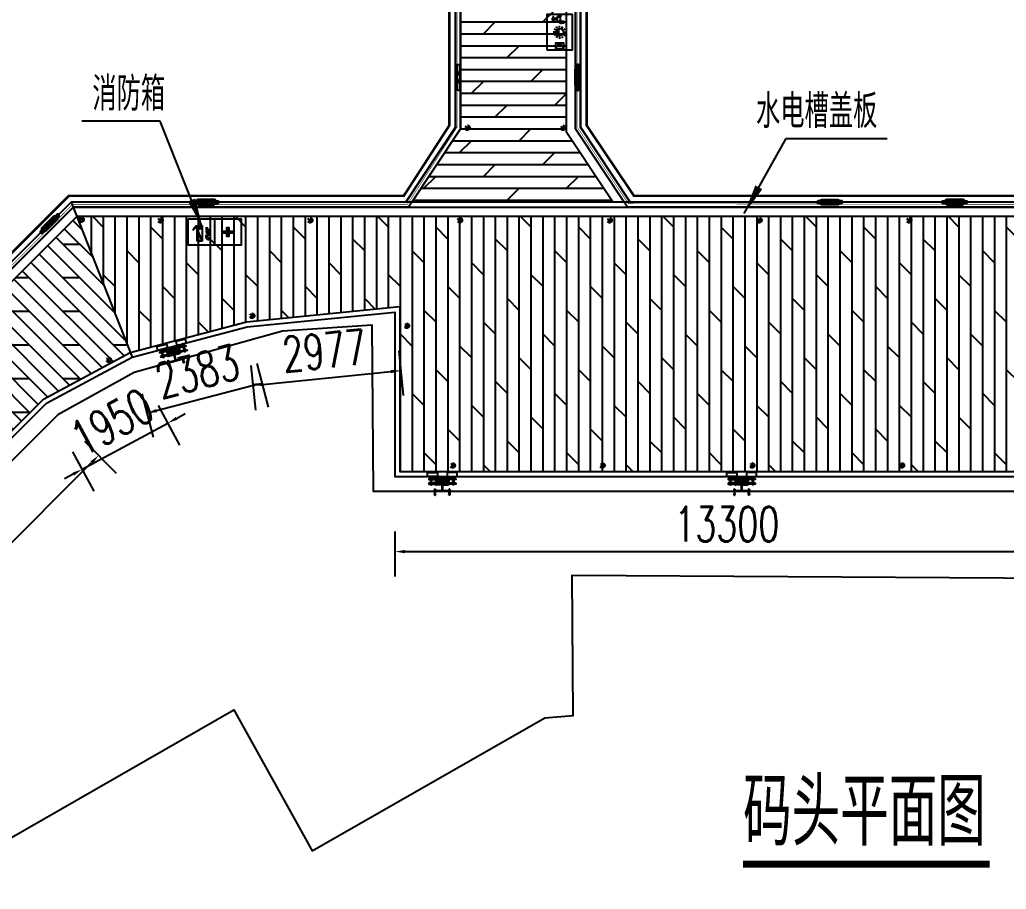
# Model space of a CAD drawing. Extents: x -89702 to 926017, y -610001 to -56924.
# Drawn here: x 41960 to 61728, y -328931 to -311499 of the extents above; entities that cross this region are included whole.
import ezdxf

# ---------------------------------------------------------------- set-up
doc = ezdxf.new("R2010")
doc.units = 0
doc.header["$LTSCALE"] = 10
doc.header["$MEASUREMENT"] = 0
doc.linetypes.add('ACAD_ISO14W100', pattern=[24, 12, -3, 0, -3, 0, -3, 0, -3])
doc.linetypes.add('CENTER', pattern=[2, 1.25, -0.25, 0.25, -0.25])
for name, color, linetype in [('CEN', 1, 'CENTER'), ('DIM_LEAD', 3, 'Continuous'), ('DIM_SYMB', 3, 'Continuous'), ('PUB_DIM', 3, 'Continuous'), ('PUB_TEXT', 7, 'Continuous'), ('STAIR', 2, 'Continuous'), ('W- bollard系船栓', 4, 'Continuous'), ('W-_ANTICOLLISION防撞措施', 6, 'Continuous'), ('W-ALUMINUM_FRAME铝架', 30, 'Continuous'), ('W-FLOAT_BOWL浮筒', 253, 'Continuous'), ('W-MOUNTING固定方式', 5, 'Continuous'), ('W-PLASTIC_RAILINGS塑木栏杆', 6, 'Continuous'), ('W-STEEL_FRAME钢架', 3, 'Continuous'), ('W-WOOD_FLOOR木地板', 30, 'Continuous')]:
    doc.layers.add(name, color=color, linetype=linetype)
doc.styles.add('_TCH_DIM', font='SIMPLEX', dxfattribs={"bigfont": 'GBCBIG'})
doc.styles.get("Standard").update_dxf_attribs({"font": 'gbenor.shx', "bigfont": 'gbcbig.shx'})
doc.styles.add('STANDARD_T3', font='simplex.shx', dxfattribs={"width": 0.7, "bigfont": 'gbcbig.shx'})
doc.dimstyles.new('W&&200', dxfattribs={"dimtxt": 700, "dimasz": 200, "dimexe": 500, "dimexo": 600, "dimgap": 200, "dimtad": 1, "dimdec": 0, "dimzin": 0, "dimdsep": 46, "dimtxsty": 'STANDARD_T3', "dimcen": 0.09, "dimclrd": 1, "dimclre": 1, "dimclrt": 7, "dimazin": 2, "dimtfac": 1, "dimtdec": 0, "dimtix": 1, "dimtmove": 2, "dimatfit": 3, "dimfxl": 0, "dimtolj": 1, "dimtzin": 0, "dimarcsym": 0})
pattern_1 = [(315, (-2455400.198, 1604377.926), (5.612660076, 5.612660076), []), (45, (-2455400.198, 1604377.926), (-5.612660076, 5.612660076), [])]
pattern_2 = [(315, (-2455400.198, 1604287.926), (5.612660076, 5.612660076), []), (45, (-2455400.198, 1604287.926), (-5.612660076, 5.612660076), [])]

# ---------------------------------------------------------------- blocks, each defined once
blk = doc.blocks.new('HW200a')
at = {"layer": 'W-STEEL_FRAME钢架'}
blk.add_lwpolyline([(-1440883, 1205965), (-1440803, 1205965), (-1440803, 1205953), (-1441003, 1205953), (-1441003, 1205965), (-1440923, 1205965, 0.414214), (-1440907, 1205981), (-1440907, 1206125, 0.414214), (-1440923, 1206141), (-1441003, 1206141), (-1441003, 1206153), (-1440803, 1206153), (-1440803, 1206141), (-1440883, 1206141, 0.414214), (-1440899, 1206125), (-1440899, 1205981, 0.414214)], format="xyb", close=True, dxfattribs=at)
blk = doc.blocks.new('NY-M12')
for p, q in [((-1, 0), (0, -2)), ((0, 0), (1, -2))]:
    blk.add_line(p, q)
blk.add_lwpolyline([(11, 0), (-11, 0), (-11, -2), (11, -2)], close=True)
blk = doc.blocks.new('$matou$00000104')
for p, q in [((-61, 6, 0), (-62, 5, 0)), ((-62, -5, 0), (-62, 5, 0)), ((-61, 6, 0), (-57, 5, 0)), ((-61, -6, 0), (-61, 6, 0)), ((-57, 7, 0), (-57, 5, 0)), ((-40, 7, 0), (-54, 9, 0)), ((-47, 1, 0), (-52, 1, 0)), ((-46, 0, 0), (-46, 0, 0)), ((-39, 6, 0), (-40, 7, 0)), ((-40, 5, 0), (-40, 7, 0)), ((-39, 5, 0), (-40, 5, 0)), ((-39, -6, 0), (-39, 6, 0)), ((-37, 7, 0), (-38, 7, 0)), ((-36, -6, 0), (-36, 6, 0)), ((-36, 6, 0), (19, 6, 0)), ((19, 6, 0), (19, 6, 0)), ((19, 6, 0), (19, 6, 0)), ((19, -5, 0), (19, 6, 0)), ((20, 5, 0), (19, 6, 0)), ((19, -6, 0), (19, 6, 0)), ((19, -5, 0), (20, 5, 0)), ((21, 6, 0), (20, 5, 0)), ((20, -4, 0), (21, 4, 0)), ((21, 6, 0), (21, 6, 0)), ((22, 5, 0), (21, 6, 0)), ((21, -5, 0), (22, 5, 0)), ((23, 6, 0), (22, 5, 0)), ((22, -4, 0), (23, 4, 0)), ((23, 6, 0), (23, 6, 0)), ((24, 5, 0), (23, 6, 0)), ((23, -5, 0), (24, 5, 0)), ((25, 6, 0), (24, 5, 0)), ((24, -4, 0), (25, 4, 0)), ((26, 5, 0), (25, 6, 0)), ((25, 6, 0), (25, 6, 0)), ((25, -5, 0), (26, 5, 0)), ((27, 6, 0), (26, 5, 0)), ((26, -4, 0), (26, 4, 0)), ((27, 6, 0), (27, 6, 0)), ((27, 5, 0), (27, 6, 0)), ((27, -5, 0), (28, 5, 0)), ((29, 6, 0), (28, 6, 0)), ((28, 6, 0), (28, 5, 0)), ((28, -5, 0), (29, 5, 0)), ((28, -4, 0), (28, 4, 0)), ((29, 5, 0), (29, 6, 0)), ((30, 6, 0), (30, 6, 0)), ((30, 6, 0), (30, 5, 0)), ((31, 5, 0), (30, 6, 0)), ((30, -5, 0), (31, 5, 0)), ((30, -4, 0), (30, 4, 0)), ((32, 6, 0), (31, 5, 0)), ((31, -4, 0), (32, 4, 0)), ((32, 6, 0), (32, 6, 0)), ((33, 5, 0), (32, 6, 0)), ((32, -5, 0), (33, 5, 0)), ((34, 6, 0), (33, 5, 0)), ((33, -4, 0), (34, 4, 0)), ((34, 6, 0), (34, 6, 0)), ((35, 5, 0), (34, 6, 0)), ((34, -5, 0), (35, 5, 0)), ((36, 6, 0), (35, 5, 0)), ((35, -4, 0), (36, 4, 0)), ((36, 15, 0), (40, 15, 0)), ((36, -15, 0), (36, 15, 0)), ((36, 6, 0), (36, 6, 0)), ((36, 5, 0), (36, 6, 0)), ((36, -5, 0), (37, 5, 0)), ((37, 6, 0), (37, 5, 0)), ((38, 6, 0), (37, 6, 0)), ((37, -4, 0), (37, 4, 0)), ((38, 5, 0), (38, 6, 0)), ((38, -5, 0), (38, 5, 0)), ((39, 6, 0), (39, 6, 0)), ((39, 6, 0), (39, 5, 0)), ((40, 5, 0), (39, 6, 0)), ((39, -4, 0), (39, 4, 0)), ((39, -5, 0), (40, 3, 0)), ((40, 15, 0), (40, -15, 0)), ((48, 10, 0), (42, 10, 0)), ((42, -10, 0), (42, 10, 0)), ((48, 5, 0), (42, 5, 0)), ((48, 10, 0), (49, 9, 0)), ((49, -9, 0), (49, 9, 0)), ((50, 6, 0), (49, 5, 0)), ((49, -4, 0), (50, 4, 0)), ((51, 5, 0), (50, 6, 0)), ((50, 6, 0), (50, 6, 0)), ((50, -5, 0), (51, 5, 0)), ((52, 6, 0), (51, 5, 0)), ((51, -4, 0), (52, 4, 0)), ((52, 6, 0), (52, 6, 0)), ((53, 5, 0), (52, 6, 0)), ((52, -5, 0), (53, 5, 0)), ((54, 6, 0), (53, 5, 0)), ((53, -4, 0), (53, 4, 0)), ((54, 5, 0), (54, 6, 0)), ((54, 6, 0), (54, 6, 0)), ((54, -5, 0), (55, 5, 0)), ((56, 6, 0), (55, 6, 0)), ((55, 6, 0), (55, 5, 0)), ((55, -5, 0), (56, 5, 0)), ((55, -4, 0), (55, 4, 0)), ((57, 6, 0), (56, 5, 0)), ((56, 5, 0), (56, 6, 0)), ((58, 5, 0), (57, 6, 0)), ((57, 6, 0), (57, 6, 0)), ((57, -5, 0), (58, 5, 0)), ((57, -4, 0), (57, 4, 0)), ((59, 5, 0), (58, 5, 0)), ((58, -6, 0), (58, 0, 0)), ((59, 5, 0), (59, 5, 0)), ((59, -5, 0), (59, 5, 0)), ((-61, -6, 0), (-62, -5, 0)), ((-61, -6, 0), (-57, -5, 0)), ((-57, -7, 0), (-57, -5, 0)), ((-40, -7, 0), (-54, -9, 0)), ((-47, -1, 0), (-52, -1, 0)), ((-39, -5, 0), (-40, -5, 0)), ((-40, -5, 0), (-40, -7, 0)), ((-39, -6, 0), (-40, -7, 0)), ((-37, -7, 0), (-38, -7, 0)), ((18, -6, 0), (-36, -6, 0)), ((19, -6, 0), (18, -6, 0)), ((19, -5, 0), (19, -6, 0)), ((21, -5, 0), (20, -6, 0)), ((20, -6, 0), (20, -5, 0)), ((20, -6, 0), (20, -6, 0)), ((22, -6, 0), (21, -5, 0)), ((23, -5, 0), (22, -6, 0)), ((22, -6, 0), (22, -6, 0)), ((24, -6, 0), (23, -5, 0)), ((25, -5, 0), (24, -6, 0)), ((24, -6, 0), (24, -6, 0)), ((26, -6, 0), (25, -5, 0)), ((26, -5, 0), (26, -6, 0)), ((26, -6, 0), (26, -6, 0)), ((27, -6, 0), (27, -5, 0)), ((28, -6, 0), (27, -6, 0)), ((28, -5, 0), (28, -6, 0)), ((30, -5, 0), (29, -6, 0)), ((29, -6, 0), (29, -5, 0)), ((29, -6, 0), (29, -6, 0)), ((31, -6, 0), (30, -5, 0)), ((32, -5, 0), (31, -6, 0)), ((31, -6, 0), (31, -6, 0)), ((33, -6, 0), (32, -5, 0)), ((34, -5, 0), (33, -6, 0)), ((33, -6, 0), (33, -6, 0)), ((35, -6, 0), (34, -5, 0)), ((36, -5, 0), (35, -6, 0)), ((35, -6, 0), (35, -6, 0)), ((37, -6, 0), (36, -5, 0)), ((40, -15, 0), (36, -15, 0)), ((37, -5, 0), (37, -6, 0)), ((37, -6, 0), (37, -6, 0)), ((38, -6, 0), (38, -5, 0)), ((39, -6, 0), (38, -6, 0)), ((39, -5, 0), (39, -6, 0)), ((40, -6, 0), (40, -5, 0)), ((48, -5, 0), (42, -5, 0)), ((48, -10, 0), (42, -10, 0)), ((48, -10, 0), (49, -9, 0)), ((50, -5, 0), (49, -6, 0)), ((51, -6, 0), (50, -5, 0)), ((52, -5, 0), (51, -6, 0)), ((51, -6, 0), (51, -6, 0)), ((53, -6, 0), (52, -5, 0)), ((53, -5, 0), (53, -6, 0)), ((53, -6, 0), (53, -6, 0)), ((54, -6, 0), (54, -5, 0)), ((55, -6, 0), (54, -6, 0)), ((55, -5, 0), (55, -6, 0)), ((56, -6, 0), (56, -5, 0)), ((57, -5, 0), (56, -6, 0)), ((56, -6, 0), (56, -6, 0)), ((58, -6, 0), (57, -5, 0)), ((58, -6, 0), (59, -5, 0))]:
    blk.add_line(p, q)
at = {"extrusion": (0, 0, -1)}
for centre, major_axis, start_param, end_param in [((-54, 7, 0), (-1.71, 1.71), 5.497787, 7.253749), ((-52, 5, 0), (-3.21, 3.21), 3.926991, 5.497787), ((-54, 6, 0), (-0.445, 0.445), 4.712389, 10.995574), ((-47, 0, 0), (0.343, 0.343), -0.785398, 0.785398), ((-47, 0, 0), (0.343, 0.343), -0.785398, 0.785398), ((-38, 6, 0), (0.343, 0.343), 3.926991, 5.497787), ((-37, 6, 0), (0.343, 0.343), -0.785398, 0.785398), ((20, 5, 0), (0.129, 0.129), 1.308997, 3.403392), ((22, 5, 0), (0.129, 0.129), 1.308997, 3.403392), ((24, 5, 0), (0.129, 0.129), 1.308997, 3.403392), ((26, 5, 0), (-0.129, 0.129), 2.879793, 4.974188), ((28, 5, 0), (-0.129, 0.129), 2.879793, 4.974188), ((29, 5, 0), (0.129, 0.129), 1.308997, 3.403392), ((31, 5, 0), (0.129, 0.129), 1.308997, 3.403392), ((33, 5, 0), (-0.129, 0.129), 2.879793, 4.974188), ((35, 5, 0), (-0.129, 0.129), 2.879793, 4.974188), ((37, 5, 0), (-0.129, 0.129), 2.879793, 4.974188), ((38, 5, 0), (-0.129, 0.129), 2.879793, 4.974188), ((45, 8, 0), (-2.94, 2.94), 1.732823, 2.979566), ((31, 0, 0), (12.8, 12.8), 0.489975, 1.080822), ((51, 5, 0), (0.129, 0.129), 1.308997, 3.403392), ((53, 5, 0), (-0.129, 0.129), 2.879793, 4.974188), ((55, 5, 0), (-0.129, 0.129), 2.879793, 4.974188), ((56, 5, 0), (-0.129, 0.129), 2.879793, 4.974188), ((58, 5, 0), (0.129, 0.129), 1.308997, 3.403392), ((-52, -5, 0), (-3.21, 3.21), 5.497787, 7.068583), ((-54, -7, 0), (1.71, 1.71), 2.171029, 3.926991), ((-54, -6, 0), (0.445, 0.445), 3.141593, 9.424778), ((-47, 0, 0), (-0.343, 0.343), 2.356194, 3.926991), ((-38, -6, 0), (0.343, 0.343), 2.356194, 3.926991), ((-37, -6, 0), (-0.343, 0.343), 2.356194, 3.926991), ((19, -5, 0), (-0.129, 0.129), 6.021386, 8.115781), ((21, -5, 0), (0.129, 0.129), 4.45059, 6.544985), ((23, -5, 0), (0.129, 0.129), 4.45059, 6.544985), ((25, -5, 0), (-0.129, 0.129), 6.021386, 8.115781), ((27, -5, 0), (-0.129, 0.129), 6.021386, 8.115781), ((28, -5, 0), (-0.129, 0.129), 6.021386, 8.115781), ((30, -5, 0), (0.129, 0.129), 4.45059, 6.544985), ((32, -5, 0), (0.129, 0.129), 4.45059, 6.544985), ((34, -5, 0), (-0.129, 0.129), 6.021386, 8.115781), ((36, -5, 0), (-0.129, 0.129), 6.021386, 8.115781), ((38, -5, 0), (-0.129, 0.129), 6.021386, 8.115781), ((39, -5, 0), (0.129, 0.129), 4.45059, 6.544985), ((45, -8, 0), (2.94, 2.94), 0.162027, 1.40877), ((50, -5, 0), (0.129, 0.129), 4.45059, 6.544985), ((52, -5, 0), (0.129, 0.129), 4.45059, 6.544985), ((54, -5, 0), (-0.129, 0.129), 6.021386, 8.115781), ((55, -5, 0), (-0.129, 0.129), 6.021386, 8.115781), ((57, -5, 0), (0.129, 0.129), 4.45059, 6.544985)]:
    blk.add_ellipse(centre, major_axis=major_axis, ratio=1, start_param=start_param, end_param=end_param, dxfattribs=at)
for centre in [(-50, 5, 0), (-50, -5, 0)]:
    blk.add_ellipse(centre, major_axis=(0.445, 0.445), ratio=1, dxfattribs=at)
at = {"layer": 'CEN'}
blk.add_line((-66, 0, 0), (66, 0, 0), dxfattribs=at)
at = {"extrusion": (0, 0, -1), "xscale": 1.01056896011507, "yscale": 1.01056896011507, "zscale": -1.010568960117647, "rotation": 90.00000229450367}
blk.add_blockref('NY-M12', (-42, 0, 0), dxfattribs=at)
blk = doc.blocks.new('A$C73597c6a')
h = blk.add_hatch()
h.set_pattern_fill('ANSI37', color=256, scale=5, angle=-90)
h.set_pattern_definition(pattern_1)
h.paths.add_polyline_path([(190, 358, 0.414214), (185, 353), (185, 338), (250, 338), (250, 344), (280, 344), (280, 353, 0.414214), (275, 358)])
h.paths.add_polyline_path([(275, 298, 0.414214), (280, 303), (280, 310), (250, 310), (250, 317), (185, 317), (185, 303, 0.414214), (190, 298)])
h = blk.add_hatch()
h.set_pattern_fill('ANSI37', color=256, scale=5, angle=-90)
h.set_pattern_definition(pattern_2)
h.paths.add_polyline_path([(190, 268, 0.414214), (185, 263), (185, 248), (250, 248), (250, 254), (280, 254), (280, 263, 0.414214), (275, 268)])
h.paths.add_polyline_path([(275, 208, 0.414214), (280, 213), (280, 220), (250, 220), (250, 227), (185, 227), (185, 213, 0.414214), (190, 208)])
h = blk.add_hatch()
h.set_pattern_fill('ANSI37', color=256, scale=5, angle=-90)
h.set_pattern_definition(pattern_1)
h.paths.add_polyline_path([(319, 358, 0.414214), (314, 353), (314, 344), (344, 344), (344, 338), (409, 338), (409, 353, 0.414214), (404, 358)])
h.paths.add_polyline_path([(404, 298, 0.414214), (409, 303), (409, 317), (344, 317), (344, 310), (314, 310), (314, 303, 0.414214), (319, 298)])
h = blk.add_hatch()
h.set_pattern_fill('ANSI37', color=256, scale=5, angle=-90)
h.set_pattern_definition(pattern_2)
h.paths.add_polyline_path([(319, 268, 0.414214), (314, 263), (314, 254), (344, 254), (344, 248), (409, 248), (409, 263, 0.414214), (404, 268)])
h.paths.add_polyline_path([(404, 208, 0.414214), (409, 213), (409, 227), (344, 227), (344, 220), (314, 220), (314, 213, 0.414214), (319, 208)])
for p, q in [((65, 336), (49, 336)), ((65, 319), (49, 319)), ((65, 246), (49, 246)), ((65, 229), (49, 229)), ((80, 336), (96, 336)), ((80, 319), (96, 319)), ((80, 246), (96, 246)), ((80, 229), (96, 229)), ((514, 336), (498, 336)), ((514, 319), (498, 319)), ((514, 246), (498, 246)), ((514, 229), (498, 229)), ((529, 336), (544, 336)), ((529, 319), (544, 319)), ((529, 246), (544, 246)), ((529, 229), (544, 229))]:
    blk.add_line(p, q)
for points in [[(200, 454), (200, 377), (0, 377), (0, 454)], [(394, 454), (394, 377), (594, 377), (594, 454)], [(25, 338), (25, 316), (255, 316), (255, 338)], [(25, 248), (25, 226), (255, 226), (255, 248)], [(64, 310), (51, 310), (49, 311), (49, 344), (51, 345), (64, 345), (65, 344), (65, 311)], [(64, 220), (51, 220), (49, 221), (49, 254), (51, 255), (64, 255), (65, 254), (65, 221)], [(65, 377), (65, 212), (80, 212), (80, 377)], [(81, 310), (94, 310), (96, 311), (96, 344), (94, 345), (81, 345), (80, 344), (80, 311)], [(81, 220), (94, 220), (96, 221), (96, 254), (94, 255), (81, 255), (80, 254), (80, 221)], [(165, 377), (165, 212), (180, 212), (180, 377)], [(250, 338), (250, 317), (185, 317), (185, 338)], [(250, 248), (250, 227), (185, 227), (185, 248)], [(280, 344), (280, 310), (250, 310), (250, 344)], [(280, 254), (280, 220), (250, 220), (250, 254)], [(314, 344), (314, 310), (344, 310), (344, 344)], [(314, 254), (314, 220), (344, 220), (344, 254)], [(569, 338), (569, 316), (339, 316), (339, 338)], [(569, 248), (569, 226), (339, 226), (339, 248)], [(344, 338), (344, 317), (409, 317), (409, 338)], [(344, 248), (344, 227), (409, 227), (409, 248)], [(429, 377), (429, 212), (414, 212), (414, 377)], [(512, 310), (500, 310), (498, 311), (498, 344), (500, 345), (512, 345), (514, 344), (514, 311)], [(512, 220), (500, 220), (498, 221), (498, 254), (500, 255), (512, 255), (514, 254), (514, 221)], [(529, 377), (529, 212), (514, 212), (514, 377)], [(530, 310), (543, 310), (544, 311), (544, 344), (543, 345), (530, 345), (529, 344), (529, 311)], [(530, 220), (543, 220), (544, 221), (544, 254), (543, 255), (530, 255), (529, 254), (529, 221)], [(471, 85), (471, 75), (121, 75), (121, 85)]]:
    blk.add_lwpolyline(points, close=True)
for points in [[(280, 353), (280, 303, -0.414214), (275, 298), (190, 298, -0.414214), (185, 303), (185, 353, -0.414214), (190, 358), (275, 358, -0.414214)], [(280, 263), (280, 213, -0.414214), (275, 208), (190, 208, -0.414214), (185, 213), (185, 263, -0.414214), (190, 268), (275, 268, -0.414214)], [(314, 353), (314, 303, 0.414214), (319, 298), (404, 298, 0.414214), (409, 303), (409, 353, 0.414214), (404, 358), (319, 358, 0.414214)], [(314, 263), (314, 213, 0.414214), (319, 208), (404, 208, 0.414214), (409, 213), (409, 263, 0.414214), (404, 268), (319, 268, 0.414214)]]:
    blk.add_lwpolyline(points, format="xyb", close=True)
for centre, radius, start, end in [((57, 341), 7.29, 143.1301, 216.8699), ((76, 327), 27, 161.0662, 198.9338), ((57, 314), 7.29, 143.1301, 216.8699), ((57, 251), 7.29, 143.1301, 216.8699), ((76, 237), 27, 161.0662, 198.9338), ((57, 224), 7.29, 143.1301, 216.8699), ((58, 341), 7.29, 323.1301, 36.8699), ((38, 327), 27, 341.0662, 18.9338), ((58, 314), 7.29, 323.1301, 36.8699), ((58, 251), 7.29, 323.1301, 36.8699), ((38, 237), 27, 341.0662, 18.9338), ((58, 224), 7.29, 323.1301, 36.8699), ((87, 341), 7.29, 143.1301, 216.8699), ((107, 327), 27, 161.0662, 198.9338), ((87, 314), 7.29, 143.1301, 216.8699), ((87, 251), 7.29, 143.1301, 216.8699), ((107, 237), 27, 161.0662, 198.9338), ((87, 224), 7.29, 143.1301, 216.8699), ((88, 341), 7.29, 323.1301, 36.8699), ((69, 327), 27, 341.0662, 18.9338), ((88, 314), 7.29, 323.1301, 36.8699), ((88, 251), 7.29, 323.1301, 36.8699), ((69, 237), 27, 341.0662, 18.9338), ((88, 224), 7.29, 323.1301, 36.8699), ((505, 341), 7.29, 143.1301, 216.8699), ((525, 327), 27, 161.0662, 198.9338), ((505, 314), 7.29, 143.1301, 216.8699), ((505, 251), 7.29, 143.1301, 216.8699), ((525, 237), 27, 161.0662, 198.9338), ((505, 224), 7.29, 143.1301, 216.8699), ((506, 341), 7.29, 323.1301, 36.8699), ((487, 327), 27, 341.0662, 18.9338), ((506, 314), 7.29, 323.1301, 36.8699), ((506, 251), 7.29, 323.1301, 36.8699), ((487, 237), 27, 341.0662, 18.9338), ((506, 224), 7.29, 323.1301, 36.8699), ((536, 341), 7.29, 143.1301, 216.8699), ((556, 327), 27, 161.0662, 198.9338), ((536, 314), 7.29, 143.1301, 216.8699), ((536, 251), 7.29, 143.1301, 216.8699), ((556, 237), 27, 161.0662, 198.9338), ((536, 224), 7.29, 143.1301, 216.8699), ((537, 341), 7.29, 323.1301, 36.8699), ((517, 327), 27, 341.0662, 18.9338), ((537, 314), 7.29, 323.1301, 36.8699), ((537, 251), 7.29, 323.1301, 36.8699), ((517, 237), 27, 341.0662, 18.9338), ((537, 224), 7.29, 323.1301, 36.8699)]:
    blk.add_arc(centre, radius, start, end)
at = {"yscale": -1, "rotation": 89.99999999999999}
blk.add_blockref('$matou$00000104', (151, 66, 0), dxfattribs=at)
at = {"rotation": 89.99999999999999}
blk.add_blockref('$matou$00000104', (441, 66, 0), dxfattribs=at)
at = {"layer": 'W-STEEL_FRAME钢架', "rotation": 180}
blk.add_blockref('HW200a', (-1440607, 1206238), dxfattribs=at)
blk = doc.blocks.new('A$C6f7a73f6')
blk.add_hatch(color=3).paths.add_polyline_path([(485, 384), (635, 384, 1)])
at = {"color": 5}
for p, q in [((228, 434), (240, 434)), ((228, 408), (240, 408)), ((293, 399), (305, 399)), ((228, 363), (240, 363)), ((228, 337), (240, 337)), ((293, 372), (305, 372))]:
    blk.add_line(p, q, dxfattribs=at)
at = {"color": 0, "linetype": 'ByBlock'}
blk.add_lwpolyline([(200, 634), (920, 634), (920, 134), (200, 134)], close=True, dxfattribs=at)
blk.add_lwpolyline([(200, 459), (350, 459), (350, 309), (200, 309)], close=True)
at = {"color": 6}
for points in [[(478, 432), (450, 450)], [(512, 466), (494, 496)], [(561, 480), (560, 516)], [(606, 468), (624, 496)], [(643, 430), (674, 448)], [(466, 384), (430, 386)], [(477, 338), (446, 320)], [(514, 304), (496, 272)], [(559, 288), (560, 256)], [(608, 302), (626, 272)], [(642, 336), (674, 318)], [(654, 384), (690, 386)]]:
    blk.add_lwpolyline(points, dxfattribs=at)
at = {"color": 7, "true_color": 0xffffff}
for points in [[(779, 406), (755, 384), (744, 359), (741, 347)], [(778, 503), (777, 511), (817, 525)], [(778, 503), (871, 504), (875, 512), (834, 522)], [(779, 406), (794, 419), (797, 435)], [(846, 441), (805, 439), (797, 435)], [(797, 435), (854, 438)], [(798, 431), (854, 434)], [(817, 440), (817, 456), (805, 456)], [(805, 439), (805, 456)], [(812, 468), (809, 456)], [(809, 456), (841, 457)], [(815, 489), (811, 484), (812, 476)], [(812, 476), (840, 478)], [(812, 468), (840, 470), (841, 457)], [(817, 529), (814, 505)], [(815, 489), (836, 486), (840, 482)], [(816, 468), (816, 477)], [(839, 502), (833, 530), (817, 529)], [(837, 453), (817, 456)], [(819, 501), (819, 489)], [(819, 489), (820, 477)], [(832, 485), (832, 477)], [(835, 502), (836, 486)], [(836, 469), (836, 478)], [(845, 454), (841, 457), (837, 453)], [(837, 453), (838, 441)], [(840, 478), (840, 482)], [(846, 441), (845, 454)], [(846, 441), (854, 438)], [(855, 418), (854, 438)], [(855, 418), (860, 406), (872, 402)], [(872, 402), (880, 403)], [(892, 411), (891, 358), (878, 358)], [(880, 411), (881, 394)], [(892, 411), (880, 411)], [(892, 403), (913, 404)], [(896, 403), (898, 367)], [(897, 399), (917, 400)], [(913, 404), (915, 364)], [(917, 400), (918, 368)], [(777, 349), (741, 347)], [(741, 335), (741, 339), (741, 347)], [(742, 319), (742, 323), (742, 331)], [(743, 302), (743, 307), (742, 315)], [(744, 290), (743, 294), (747, 299)], [(744, 290), (743, 298)], [(746, 335), (745, 339), (745, 347)], [(746, 319), (746, 323), (746, 331)], [(747, 303), (747, 307), (747, 315)], [(748, 290), (749, 347)], [(750, 335), (749, 339), (749, 347)], [(750, 319), (750, 323), (750, 331)], [(751, 303), (751, 307), (751, 315)], [(752, 291), (751, 299)], [(752, 291), (752, 295), (755, 299)], [(754, 335), (753, 339), (753, 348)], [(754, 319), (754, 323), (754, 331)], [(755, 303), (755, 307), (755, 315)], [(756, 291), (757, 348)], [(758, 340), (757, 344), (757, 348)], [(759, 319), (758, 323), (758, 336)], [(759, 303), (759, 307), (759, 315)], [(760, 291), (760, 299)], [(760, 291), (760, 299)], [(762, 340), (761, 344), (761, 348)], [(762, 324), (762, 328), (762, 336)], [(763, 303), (763, 308), (763, 320)], [(764, 291), (765, 348)], [(766, 340), (765, 344), (765, 348)], [(766, 324), (766, 328), (766, 336)], [(767, 308), (767, 312), (767, 320)], [(768, 291), (768, 296), (767, 304)], [(768, 291), (768, 296), (768, 300), (771, 304)], [(770, 340), (769, 344), (769, 348)], [(770, 324), (770, 328), (770, 336)], [(771, 308), (771, 312), (771, 320)], [(772, 292), (773, 349)], [(774, 340), (774, 345), (773, 349)], [(775, 324), (774, 328), (774, 336)], [(775, 308), (775, 312), (775, 320)], [(776, 292), (776, 296), (776, 304)], [(792, 374), (780, 369), (777, 357)], [(777, 357), (777, 349)], [(792, 374), (825, 367), (861, 373)], [(878, 358), (874, 370), (861, 373)], [(881, 394), (882, 374), (878, 358)], [(881, 394), (893, 395)], [(882, 374), (894, 375)], [(890, 366), (915, 364)], [(898, 371), (918, 368)]]:
    blk.add_lwpolyline(points, dxfattribs=at)
at = {"color": 5}
for centre, radius in [((311, 385), 31), ((325, 385), 6)]:
    blk.add_circle(centre, radius, dxfattribs=at)
at = {"color": 6}
blk.add_circle((560, 384), 75, dxfattribs=at)
at = {"color": 5}
for centre, start, end in [((234, 434), 0, 180), ((234, 408), 180, 0), ((299, 399), 0, 180), ((234, 363), 0, 180), ((234, 337), 180, 0), ((299, 372), 180, 0)]:
    blk.add_arc(centre, 6, start, end, dxfattribs=at)
blk = doc.blocks.new('$matou$00000081')
at = {"elevation": 0}
for points in [[(115.4, -12.5, 1.151757), (115.4, 12.5), (-115.4, 12.5, 1.151757), (-115.4, -12.5), (115.4, -12.5)], [(-96.2, 12.5, -0.182727), (-79.9, 27.6), (80.9, 27.6, -0.182727), (97.2, 12.5)], [(97.2, -12.5, -0.182727), (80.9, -27.6), (-79.9, -27.6, -0.182727), (-96.2, -12.5, -0.127039)]]:
    blk.add_lwpolyline(points, format="xyb", dxfattribs=at)
for centre, radius in [((-39.5, 0, 0), 10.9), ((-39.5, 0, 0), 7.27), ((40.5, 0, 0), 10.9), ((40.5, 0, 0), 7.27)]:
    blk.add_circle(centre, radius)
blk = doc.blocks.new('ZFQ')
at = {"layer": 'W-WOOD_FLOOR木地板'}
h = blk.add_hatch(dxfattribs=at)
h.set_pattern_fill('DOLMIT', color=256, scale=300)
h.set_pattern_definition([(0, (-1737049.58, -2606807.6), (0, 238.122618), []), (45, (-1737049.6, -2606807.6), (-476.24491, 476.24491), [336.75638, -673.512])])
h.paths.add_polyline_path([(965, 11900), (-1150, 11900), (-1150, 1470), (-2130, 0), (1907, 0), (965, 1414)])
at = {"layer": 'W-ALUMINUM_FRAME铝架', "color": 0}
for points in [[(965, 11900), (965, 1414), (1907, 0)], [(1150, 11900), (1150, 1470), (2130, 0)]]:
    blk.add_lwpolyline(points, dxfattribs=at)
at = {"layer": 'W-STEEL_FRAME钢架'}
for points in [[(-2250, 0), (-1250, 1500), (-1250, 12000), (1250, 12000), (1250, 1500), (2250, 0)], [(-2130, 0), (-1150, 1470), (-1150, 11900), (1150, 11900), (1150, 1470), (2130, 0)]]:
    blk.add_lwpolyline(points, close=True, dxfattribs=at)
at = {"layer": 'W- bollard系船栓', "xscale": 2}
for p, yscale, rotation in [((-1200, 10500, 0), -2, 89.99999999999993), ((1200, 10500, 0), 2, 90.00000000000006), ((-1200, 6500, 0), -2, 89.99999999999993), ((1200, 6500, 0), 2, 90.00000000000006), ((-1200, 2500, 0), -2, 89.99999999999993), ((1200, 2500, 0), 2, 90.00000000000006)]:
    blk.add_blockref('$matou$00000081', p, dxfattribs=dict(at, yscale=yscale, rotation=rotation))
at = {"layer": 'W-STEEL_FRAME钢架', "rotation": 90}
blk.add_blockref('A$C6f7a73f6', (1218, 2846), dxfattribs=at)
blk = doc.blocks.new('*D1313')
at = {"layer": 'Defpoints', "color": 0, "transparency": 16777216}
for p in [(42994, -302448), (50694, -303155), (42994, -315155)]:
    blk.add_point(p, dxfattribs=at)
at = {"layer": 'W-STEEL_FRAME钢架', "color": 1, "lineweight": -2, "transparency": 16777216}
for p, q in [((42994, -302848), (42994, -301948)), ((50694, -302555), (50694, -301948)), ((50494, -302448), (43194, -302448))]:
    blk.add_line(p, q, dxfattribs=at)
at = {"layer": 'W-STEEL_FRAME钢架', "color": 1, "transparency": 16777216}
for points in [[(43194, -302415), (43194, -302482), (42994, -302448)], [(50494, -302415), (50494, -302482), (50694, -302448)]]:
    blk.add_solid(points, dxfattribs=at)
at = {"layer": 'W-STEEL_FRAME钢架', "color": 7, "transparency": 16777216, "insert": (46844, -301898), "char_height": 700, "attachment_point": 5, "style": 'STANDARD_T3'}
blk.add_mtext('\\A1;7700', dxfattribs=at)
blk = doc.blocks.new('A$C9549bc64')
h = blk.add_hatch(color=256)
h.dxf.hatch_style = 1
h.paths.add_polyline_path([(184, 336), (184, 86), (284, 86)])
h = blk.add_hatch(color=256)
h.dxf.hatch_style = 1
edge = h.paths.add_edge_path()
edge.add_arc((480, 392), 108, 196.2965, 205.0439)
edge.add_arc((468, 386), 94.8, 205.0439, 214.3785)
edge.add_arc((433, 362), 52.4, 214.3785, 254.5692)
edge.add_arc((412, 285), 27.9, 18.3701, 74.5692, ccw=False)
edge.add_arc((409, 284), 30.5, -13.9571, 18.3701, ccw=False)
edge.add_arc((424, 281), 15.7, 300.4508, 346.0429, ccw=False)
edge.add_arc((420, 286), 22.4, 267.3708, 300.4508, ccw=False)
edge.add_arc((421, 296), 32, 239.8196, 267.3708, ccw=False)
edge.add_arc((436, 323), 62.7, 222.4174, 239.8196, ccw=False)
edge.add_arc((440, 326), 67.5, 205.6516, 222.4174, ccw=False)
edge.add_arc((464, 337), 94.3, 195.8057, 205.6516, ccw=False)
edge.add_arc((487, 344), 119, 187.03, 195.8057, ccw=False)
edge.add_arc((411, 335), 41.8, 167.9085, 187.03, ccw=False)
edge.add_arc((450, 326), 81.4, 154.2372, 167.9085, ccw=False)
edge = h.paths.add_edge_path()
edge.add_arc((485, 328), 120, 200.7545, 208.5371)
edge.add_arc((430, 299), 57.4, 208.5371, 219.7756)
edge.add_arc((534, 385), 192, 219.7756, 225.0173)
edge.add_arc((472, 323), 105, 225.0173, 232.1063)
edge.add_arc((422, 259), 23.7, 232.1063, 271.1094)
edge.add_arc((423, 219), 16.8, 44.3519, 91.1094, ccw=False)
edge.add_arc((421, 217), 19.2, 22.6325, 44.3519, ccw=False)
edge.add_arc((425, 218), 15.1, -1.9435, 22.6325, ccw=False)
edge.add_arc((430, 218), 10.2, 330.8057, 358.0565, ccw=False)
edge.add_arc((417, 225), 24.9, 313.4434, 330.8057, ccw=False)
edge.add_arc((422, 221), 18.4, 267.3708, 313.4434, ccw=False)
edge.add_arc((422, 238), 35.4, 234.5633, 267.3708, ccw=False)
edge.add_arc((423, 238), 35.7, 222.2933, 234.5633, ccw=False)
edge.add_arc((504, 312), 146, 216.228, 222.2933, ccw=False)
edge.add_arc((446, 269), 73.8, 192.6367, 216.228, ccw=False)
edge.add_arc((459, 272), 86.8, 170.9128, 192.6367, ccw=False)
edge = h.paths.add_edge_path()
edge.add_arc((486, 244), 121, 196.1194, 209.7614)
edge.add_arc((481, 242), 116, 209.7614, 223.6848)
edge.add_arc((436, 198), 53.4, 223.6848, 259.6161)
edge.add_arc((424, 132), 14.3, 6.3261, 79.6161, ccw=False)
edge.add_arc((420, 131), 18.6, -17.8938, 6.3261, ccw=False)
edge.add_arc((421, 131), 17.6, 317.1511, 342.1062, ccw=False)
edge.add_arc((418, 133), 20.8, 291.8893, 317.1511, ccw=False)
edge.add_arc((411, 151), 40.2, 273.7787, 291.8893, ccw=False)
edge.add_arc((411, 151), 40, 248.9125, 273.7787, ccw=False)
edge.add_arc((412, 153), 42.5, 224.8175, 248.9125, ccw=False)
edge.add_arc((407, 148), 35.5, 208.2935, 224.8175, ccw=False)
edge.add_arc((515, 206), 158, 200.4817, 208.2935, ccw=False)
edge.add_arc((433, 176), 70.6, 177.3708, 200.4817, ccw=False)
edge.add_arc((454, 175), 91.3, 157.0783, 177.3708, ccw=False)
h = blk.add_hatch(color=1)
h.dxf.hatch_style = 1
h.paths.add_polyline_path([(780, 285), (780, 355), (820, 355), (820, 285), (890, 285), (890, 245), (820, 245), (820, 175), (780, 175), (780, 245), (710, 245), (710, 285)])
for p, q in [((0, 530), (1061, 530)), ((530, 530), (530, 0))]:
    blk.add_line(p, q)
for points in [[(0, 530), (1063, 530), (1063, 0), (0, 0)], [(217, 401), (252, 401), (252, 336), (217, 336)], [(184, 336), (284, 336), (284, 86), (184, 86)]]:
    blk.add_lwpolyline(points, close=True)
for points in [[(217, 380), (171, 380), (171, 360), (217, 360)], [(184, 336), (184, 86), (284, 86), (184, 336)], [(252, 360), (291, 360), (291, 380), (252, 380)], [(369, 210), (369, 210)]]:
    blk.add_lwpolyline(points)
blk.add_lwpolyline([(369, 210, 0.059595), (381, 184, 0.060827), (397, 161, 0.158077), (426, 146, -0.331154), (438, 133, -0.106074), (437, 125, -0.10932), (433, 119, -0.110674), (426, 114, -0.079187), (414, 111, -0.108927), (397, 114, -0.105524), (382, 123, -0.072225), (376, 131, -0.034099), (367, 151, -0.101184), (362, 179, -0.088775), (369, 210)], format="xyb")
for points in [[(376, 362, 0.038186), (382, 346, 0.040752), (390, 333, 0.177185), (419, 312, -0.250251), (438, 294, -0.141997), (439, 277, -0.201599), (432, 267, -0.14535), (419, 264, -0.120797), (405, 268, -0.076078), (390, 280, -0.073285), (379, 297, -0.042987), (373, 312, -0.03831), (370, 329, -0.083628), (370, 343, -0.059723), (376, 362)], [(373, 286, 0.033971), (380, 271, 0.049077), (386, 262, 0.022875), (398, 249, 0.030941), (408, 240, 0.171845), (423, 235, -0.206897), (435, 230, -0.095053), (439, 224, -0.107646), (440, 218, -0.119467), (439, 213, -0.075903), (434, 207, -0.203782), (421, 202, -0.144135), (402, 209, -0.05359), (396, 214, -0.026471), (386, 226, -0.103302), (374, 253, -0.095073), (373, 286)]]:
    blk.add_lwpolyline(points, format="xyb", close=True)
at = {"color": 1}
blk.add_lwpolyline([(780, 285), (780, 355), (820, 355), (820, 285), (890, 285), (890, 245), (820, 245), (820, 175), (780, 175), (780, 245), (710, 245), (710, 285)], close=True, dxfattribs=at)
for centre, radius, start, end in [((206, 276), 110, 108.7959, 170.8595), ((203, 251), 113, 106.3658, 158.3757)]:
    blk.add_arc(centre, radius, start, end)
blk = doc.blocks.new('*D1314')
at = {"layer": 'Defpoints', "color": 0, "transparency": 16777216}
for p in [(30574, -309453), (42994, -315155), (39635, -318514)]:
    blk.add_point(p, dxfattribs=at)
at = {"layer": 'W-STEEL_FRAME钢架', "color": 1, "lineweight": -2, "transparency": 16777216}
for p, q in [((34215, -306377), (33579, -305740)), ((33791, -306235), (30715, -309311)), ((30857, -309736), (30220, -309099))]:
    blk.add_line(p, q, dxfattribs=at)
at = {"layer": 'W-STEEL_FRAME钢架', "color": 1, "transparency": 16777216}
for points in [[(33768, -306212), (33815, -306259), (33933, -306094)], [(30692, -309288), (30739, -309335), (30574, -309453)]]:
    blk.add_solid(points, dxfattribs=at)
at = {"layer": 'W-STEEL_FRAME钢架', "color": 7, "transparency": 16777216, "insert": (31864, -307384), "char_height": 700, "attachment_point": 5, "rotation": 45, "style": 'STANDARD_T3'}
blk.add_mtext('\\A1;4750', dxfattribs=at)
blk = doc.blocks.new('*D1303')
at = {"layer": 'Defpoints', "color": 0, "transparency": 16777216}
for p in [(42496, -319189), (43541, -320234), (36276, -325408)]:
    blk.add_point(p, dxfattribs=at)
at = {"layer": 'W-STEEL_FRAME钢架', "color": 1, "lineweight": -2, "transparency": 16777216}
for p, q in [((43259, -319951), (43895, -320587)), ((37463, -326312), (43400, -320375)), ((37039, -326171), (37675, -326807))]:
    blk.add_line(p, q, dxfattribs=at)
at = {"layer": 'W-STEEL_FRAME钢架', "color": 1, "transparency": 16777216}
for points in [[(43376, -320352), (43424, -320399), (43541, -320234)], [(37440, -326289), (37487, -326336), (37322, -326454)]]:
    blk.add_solid(points, dxfattribs=at)
at = {"layer": 'W-STEEL_FRAME钢架', "color": 7, "transparency": 16777216, "insert": (40043, -322955), "char_height": 700, "attachment_point": 5, "rotation": 45, "style": 'STANDARD_T3'}
blk.add_mtext('\\A1;8796', dxfattribs=at)
blk = doc.blocks.new('*D1318')
at = {"layer": 'Defpoints', "color": 0, "transparency": 16777216}
for p in [(44212, -318263), (42496, -319189), (44926, -319586)]:
    blk.add_point(p, dxfattribs=at)
at = {"layer": 'W-STEEL_FRAME钢架', "color": 1, "lineweight": -2, "transparency": 16777216}
for p, q in [((44736, -319234), (45164, -320026)), ((45102, -319491), (45278, -319396)), ((43210, -320512), (44926, -319586)), ((43020, -320160), (43448, -320952)), ((43034, -320607), (42858, -320702))]:
    blk.add_line(p, q, dxfattribs=at)
at = {"layer": 'W-STEEL_FRAME钢架', "color": 1, "transparency": 16777216}
for points in [[(45086, -319462), (45118, -319520), (44926, -319586)], [(43019, -320578), (43050, -320636), (43210, -320512)]]:
    blk.add_solid(points, dxfattribs=at)
at = {"layer": 'W-STEEL_FRAME钢架', "color": 7, "transparency": 16777216, "insert": (43807, -319565), "char_height": 700, "attachment_point": 5, "rotation": 28.3557, "style": 'STANDARD_T3'}
blk.add_mtext('\\A1;1950', dxfattribs=at)
blk = doc.blocks.new('*D1304')
at = {"layer": 'Defpoints', "color": 0, "transparency": 16777216}
for p in [(49478, -320655), (62778, -320655), (62778, -322162)]:
    blk.add_point(p, dxfattribs=at)
at = {"layer": 'W-STEEL_FRAME钢架', "color": 1, "lineweight": -2, "transparency": 16777216}
for p, q in [((49478, -321762), (49478, -322662)), ((62778, -321762), (62778, -322662)), ((49678, -322162), (62578, -322162))]:
    blk.add_line(p, q, dxfattribs=at)
at = {"layer": 'W-STEEL_FRAME钢架', "color": 1, "transparency": 16777216}
for points in [[(49678, -322128), (49678, -322195), (49478, -322162)], [(62578, -322128), (62578, -322195), (62778, -322162)]]:
    blk.add_solid(points, dxfattribs=at)
at = {"layer": 'W-STEEL_FRAME钢架', "color": 7, "transparency": 16777216, "insert": (56128, -321612), "char_height": 700, "attachment_point": 5, "style": 'STANDARD_T3'}
blk.add_mtext('\\A1;13300', dxfattribs=at)
blk = doc.blocks.new('*D1650')
at = {"layer": 'Defpoints', "color": 0, "transparency": 16777216}
for p in [(49478, -317360), (46516, -317655), (49596, -318534)]:
    blk.add_point(p, dxfattribs=at)
at = {"layer": 'W-STEEL_FRAME钢架', "color": 1, "lineweight": -2, "transparency": 16777216}
for p, q in [((49556, -318136), (49645, -319031)), ((46593, -318431), (46683, -319327)), ((46832, -318809), (49397, -318553))]:
    blk.add_line(p, q, dxfattribs=at)
at = {"layer": 'W-STEEL_FRAME钢架', "color": 1, "transparency": 16777216}
for points in [[(49393, -318520), (49400, -318587), (49596, -318534)], [(46829, -318776), (46835, -318842), (46633, -318829)]]:
    blk.add_solid(points, dxfattribs=at)
at = {"layer": 'W-STEEL_FRAME钢架', "color": 7, "transparency": 16777216, "insert": (48060, -318134), "char_height": 700, "attachment_point": 5, "rotation": 5.6956, "style": 'STANDARD_T3'}
blk.add_mtext('\\A1;2977', dxfattribs=at)
blk = doc.blocks.new('*D1651')
at = {"layer": 'Defpoints', "color": 0, "transparency": 16777216}
for p in [(46516, -317655), (44212, -318263), (46812, -318780)]:
    blk.add_point(p, dxfattribs=at)
at = {"layer": 'W-STEEL_FRAME钢架', "color": 1, "lineweight": -2, "transparency": 16777216}
for p, q in [((46710, -318393), (46940, -319263)), ((44702, -319336), (46619, -318831)), ((44406, -319000), (44636, -319870))]:
    blk.add_line(p, q, dxfattribs=at)
at = {"layer": 'W-STEEL_FRAME钢架', "color": 1, "transparency": 16777216}
for points in [[(46610, -318798), (46627, -318863), (46812, -318780)], [(44693, -319304), (44710, -319368), (44508, -319387)]]:
    blk.add_solid(points, dxfattribs=at)
at = {"layer": 'W-STEEL_FRAME钢架', "color": 7, "transparency": 16777216, "insert": (45520, -318551), "char_height": 700, "attachment_point": 5, "rotation": 14.7671, "style": 'STANDARD_T3'}
blk.add_mtext('\\A1;2383', dxfattribs=at)

msp = doc.modelspace()

# ---------------------------------------------------------------- hatches: boundary and pattern name
at = {"layer": 'W-WOOD_FLOOR木地板'}
h = msp.add_hatch(dxfattribs=at)
h.set_pattern_fill('DOLMIT', color=256, scale=300, angle=135)
h.set_pattern_definition([(135, (-1705612.57, -2916432.7), (-168.378118, -168.378118), []), (180, (-1705612.57, -2916432.7), (-6e-14, -673.51201), [336.75638, -673.512])])
h.paths.add_polyline_path([(34780.8, -323771.4), (36276.4, -325266.9), (42435.8, -319107.5), (44175.1, -318168.9), (43107.4, -315444.8)])
h = msp.add_hatch(dxfattribs=at)
h.set_pattern_fill('DOLMIT', color=256, scale=300, angle=90)
h.set_pattern_definition([(90, (-1705612.57, -2916432.7), (-238.122618, 1e-14), []), (135, (-1705612.57, -2916432.7), (-476.24491, -476.24491), [336.75638, -673.512])])
h.paths.add_polyline_path([(89846.5, -315440.3), (43111.9, -315440.3), (44175.1, -318168.9), (46490.4, -317558.6), (49578.5, -317249.3), (49578.5, -320555.3), (62698, -320555.3), (63355.5, -317556.1), (89846.5, -317555.3)])

# ---------------------------------------------------------------- linework, layer by layer
msp.add_lwpolyline([(70043.9, -320957.9), (49050, -320957.9), (49022.9, -317622.3), (47226.2, -317742.3), (44256.5, -318572), (42720.9, -319418.4), (36597.8, -325540.5), (39987.7, -328931.1), (46250.6, -325333.9), (47819.3, -328158), (52484.1, -325493.6), (53049, -325450), (53028.4, -322634.7), (65992, -322717.5)])
at = {"layer": 'DIM_LEAD'}
for p, q in [((44775, -313532.6), (43204.6, -313532.6)), ((45625.7, -315669.1), (44775, -313532.6)), ((56477.5, -315383.1), (57315.6, -313880.1)), ((57315.6, -313880.1), (59343.9, -313880.1))]:
    msp.add_line(p, q, dxfattribs=at)
for points in [[(56477.5, -315383.1, 0, 160, 0), (56769.7, -314859.1, 0, 0, 0)], [(45625.7, -315669.1, 0, 160, 0), (45403.8, -315111.7, 0, 0, 0)]]:
    msp.add_lwpolyline(points, format="xyseb", dxfattribs=at)
at = {"layer": 'DIM_SYMB', "const_width": 140}
msp.add_lwpolyline([(56456, -328426.7), (61397.7, -328426.7)], dxfattribs=at)
at = {"layer": 'PUB_DIM', "color": 3, "linetype": 'ACAD_ISO14W100'}
for p, q in [((50970.8, -313690), (50884.9, -313638.9)), ((50957.3, -313623.7), (50898.4, -313704.5)), ((52885.7, -313690), (52799.8, -313638.9)), ((52872.2, -313623.7), (52813.3, -313704.5)), ((43238.9, -315480.2), (43153, -315531.3)), ((43225.3, -315546.4), (43166.4, -315465.6)), ((44806.9, -315478.6), (44748, -315559.4)), ((47806.9, -315478.6), (47748, -315559.4)), ((50806.9, -315478.6), (50748, -315559.4)), ((53806.9, -315478.6), (53748, -315559.4)), ((56806.9, -315478.6), (56748, -315559.4)), ((59806.9, -315478.6), (59748, -315559.4)), ((44820.5, -315544.8), (44734.6, -315493.7)), ((47820.5, -315544.8), (47734.6, -315493.7)), ((50820.5, -315544.8), (50734.6, -315493.7)), ((53820.5, -315544.8), (53734.6, -315493.7)), ((56820.5, -315544.8), (56734.6, -315493.7)), ((59820.5, -315544.8), (59734.6, -315493.7)), ((46655.4, -317408.4), (46569.4, -317459.6)), ((46641.8, -317474.7), (46582.9, -317393.9)), ((49755.4, -317608.6), (49669.5, -317659.7)), ((49741.9, -317674.8), (49683, -317594)), ((43775.5, -318346.7), (43699.2, -318282)), ((43773.1, -318279.1), (43701.6, -318349)), ((50675.2, -320408.5), (50589.3, -320459.6)), ((50661.6, -320474.7), (50602.7, -320393.9)), ((53675.2, -320408.5), (53589.3, -320459.6)), ((53661.6, -320474.7), (53602.7, -320393.9)), ((56675.2, -320408.5), (56589.3, -320459.6)), ((56661.6, -320474.7), (56602.7, -320393.9)), ((59675.2, -320408.5), (59589.3, -320459.6)), ((59661.6, -320474.7), (59602.7, -320393.9))]:
    msp.add_line(p, q, dxfattribs=at)
for centre in [(50928, -313664.3), (52842.9, -313664.3), (43196, -315505.9), (44777.6, -315519.1), (47777.6, -315519.1), (50777.6, -315519.1), (53777.6, -315519.1), (56777.6, -315519.1), (59777.6, -315519.1), (46612.5, -317434.1), (49712.6, -317634.3), (43737.5, -318314.2), (50632.3, -320434.2), (53632.3, -320434.2), (56632.3, -320434.2), (59632.3, -320434.2)]:
    msp.add_circle(centre, 50, dxfattribs=at)
at = {"layer": 'STAIR'}
msp.add_line((42993.9, -315155.3), (44211.8, -318262.6), dxfattribs=at)
at = {"layer": 'W-_ANTICOLLISION防撞措施', "color": 5, "const_width": 50}
msp.add_lwpolyline([(64626.6, -315030.3), (54268.8, -315030.3), (53318.9, -313617.4), (53318.9, -303030.3), (50568.9, -303030.3), (50568.9, -313617.4), (49655.2, -315030.3), (42942.1, -315030.3), (40399.3, -317573.1), (38636.4, -317338.5), (31149.8, -309852), (29214.4, -311787.4), (36709.2, -319318.6), (37037.9, -320931.9), (34331.8, -323640.5), (36178.5, -325487.2)], dxfattribs=at)
at = {"layer": 'W-ALUMINUM_FRAME铝架', "color": 0}
for points in [[(34650, -323640.5), (43033.7, -315256.9), (89846.5, -315255.3)], [(34780.8, -323771.4), (43111.9, -315440.3), (89846.5, -315440.3)]]:
    msp.add_lwpolyline(points, dxfattribs=at)
at = {"layer": 'W-PLASTIC_RAILINGS塑木栏杆', "ltscale": 0.5, "const_width": 10}
msp.add_lwpolyline([(64720.3, -315205.3), (54155.7, -315188.1), (53143.9, -313670.4), (53143.9, -303205.3), (50738.8, -303163.1), (50738.8, -313628.2), (49725, -315205.3), (43014.6, -315205.3), (40364.2, -317867.4), (38549.7, -317499.3), (31149.8, -310099.5), (29452.8, -311796.5), (36852.9, -319196.6), (37218.8, -321001.1), (34583.9, -323645.1), (36271.8, -325333)], dxfattribs=at)
at = {"layer": 'W-STEEL_FRAME钢架'}
for points in [[(64693.5, -315155.3), (54193.9, -315155.3), (53193.9, -313655.3), (53193.9, -303155.3), (50693.9, -303155.3), (50693.9, -313655.3), (49693.9, -315155.3), (42993.9, -315155.3), (40342.2, -317806.9), (38574.5, -317453.4), (31148.6, -310027.5), (29382.1, -311796.5), (36806.7, -319221.1), (37160.3, -320988.9), (34508.6, -323640.5), (36276.4, -325408.3), (42496.1, -319188.6), (44211.8, -318262.6), (46515.8, -317655.3), (49478.5, -317359.8), (49478.5, -320655.3), (62778.5, -320655.3)], [(64747.1, -315255.3), (54140.4, -315255.3), (53093.9, -313685.5), (53093.9, -303255.3), (50793.9, -303255.3), (50793.9, -313685.5), (49747.4, -315255.3), (43035.3, -315255.3), (40375.1, -317915.5), (38525.2, -317545.5), (31148.6, -310168.9), (29593.5, -311726.4), (36898.9, -319172.3), (37268.8, -321021.8), (34650, -323640.5), (36276.4, -325266.9), (42435.8, -319107.5), (44174.8, -318168.9), (46502.9, -317555.3), (49578.5, -317249.3), (49578.5, -320555.3), (62698, -320555.3)]]:
    msp.add_lwpolyline(points, dxfattribs=at)

# ---------------------------------------------------------------- block references
msp.add_blockref('ZFQ', (51943.9, -315155.3))
at = {"layer": 'W- bollard系船栓', "xscale": 2, "yscale": -2}
for p in [(45693.9, -315155.3, 0), (60693.5, -315155.3, 0)]:
    msp.add_blockref('$matou$00000081', p, dxfattribs=at)
at = {"layer": 'W- bollard系船栓', "xscale": 2, "yscale": 2}
for p, rotation in [((58193.9, -315155.3, 0), 180), ((42561.3, -315587.8, 0), 225.0000000000009)]:
    msp.add_blockref('$matou$00000081', p, dxfattribs=dict(at, rotation=rotation))
at = {"layer": 'W-FLOAT_BOWL浮筒'}
msp.add_blockref('A$C9549bc64', (45332.9, -316020.3), dxfattribs=at)
at = {"layer": 'W-MOUNTING固定方式', "rotation": 14.76714142798043}
msp.add_blockref('A$C73597c6a', (44822, -318491.9), dxfattribs=at)
at = {"layer": 'W-MOUNTING固定方式'}
for p in [(50129.8, -321032.6), (56129.8, -321032.6)]:
    msp.add_blockref('A$C73597c6a', p, dxfattribs=at)

# ---------------------------------------------------------------- texts
at = {"layer": 'PUB_TEXT', "color": 7, "style": '_TCH_DIM'}
for s, p in [('消防箱', (43414.6, -313322.6)), ('水电槽盖板', (56713.7, -313670.1))]:
    msp.add_text(s, height=675.18, dxfattribs=at).set_placement(p)
at = {"layer": 'PUB_TEXT', "color": 7}
msp.add_text('码头平面图', height=1350.35, dxfattribs=at).set_placement((56456, -328057.3))

# ---------------------------------------------------------------- dimensions: what is measured, and where the dimension line sits
at = {"layer": 'W-STEEL_FRAME钢架'}
dim = msp.add_linear_dim(base=(42993.9, -302448.2), p1=(50693.9, -303155.3), p2=(42993.9, -315155.3), dimstyle='W&&200', override={"dimfxl": 400, "dimfxlon": 1}, dxfattribs=at)
dim.commit()
dim.dimension.update_dxf_attribs({"geometry": '*D1313', "text_midpoint": (46843.9, -301898.2)})
for p1, p2, distance, picture, middle in [((42993.9, -315155.3), (39635.1, -318514), -12814.6, '*D1314', (31864.3, -307384.4)), ((46515.8, -317655.3), (49478.5, -317359.8), -1179.7, '*D1650', (48059.7, -318134.1)), ((44211.8, -318262.6), (46515.8, -317655.3), -1162.7, '*D1651', (45520, -318551.4)), ((42496.1, -319188.6), (44211.8, -318262.6), -1503.8, '*D1318', (43807, -319565)), ((36276.4, -325408.3), (42496.1, -319188.6), -1478.3, '*D1303', (40042.7, -322954.9)), ((49478.5, -320655.3), (62778.5, -320655.3), -1506.5, '*D1304', (56128.5, -321611.7))]:
    dim = msp.add_aligned_dim(p1=p1, p2=p2, distance=distance, dimstyle='W&&200', override={"dimfxl": 400, "dimfxlon": 1}, dxfattribs=at)
    dim.commit()
    dim.dimension.update_dxf_attribs({"geometry": picture, "text_midpoint": middle})

doc.saveas('drawing.dxf')
